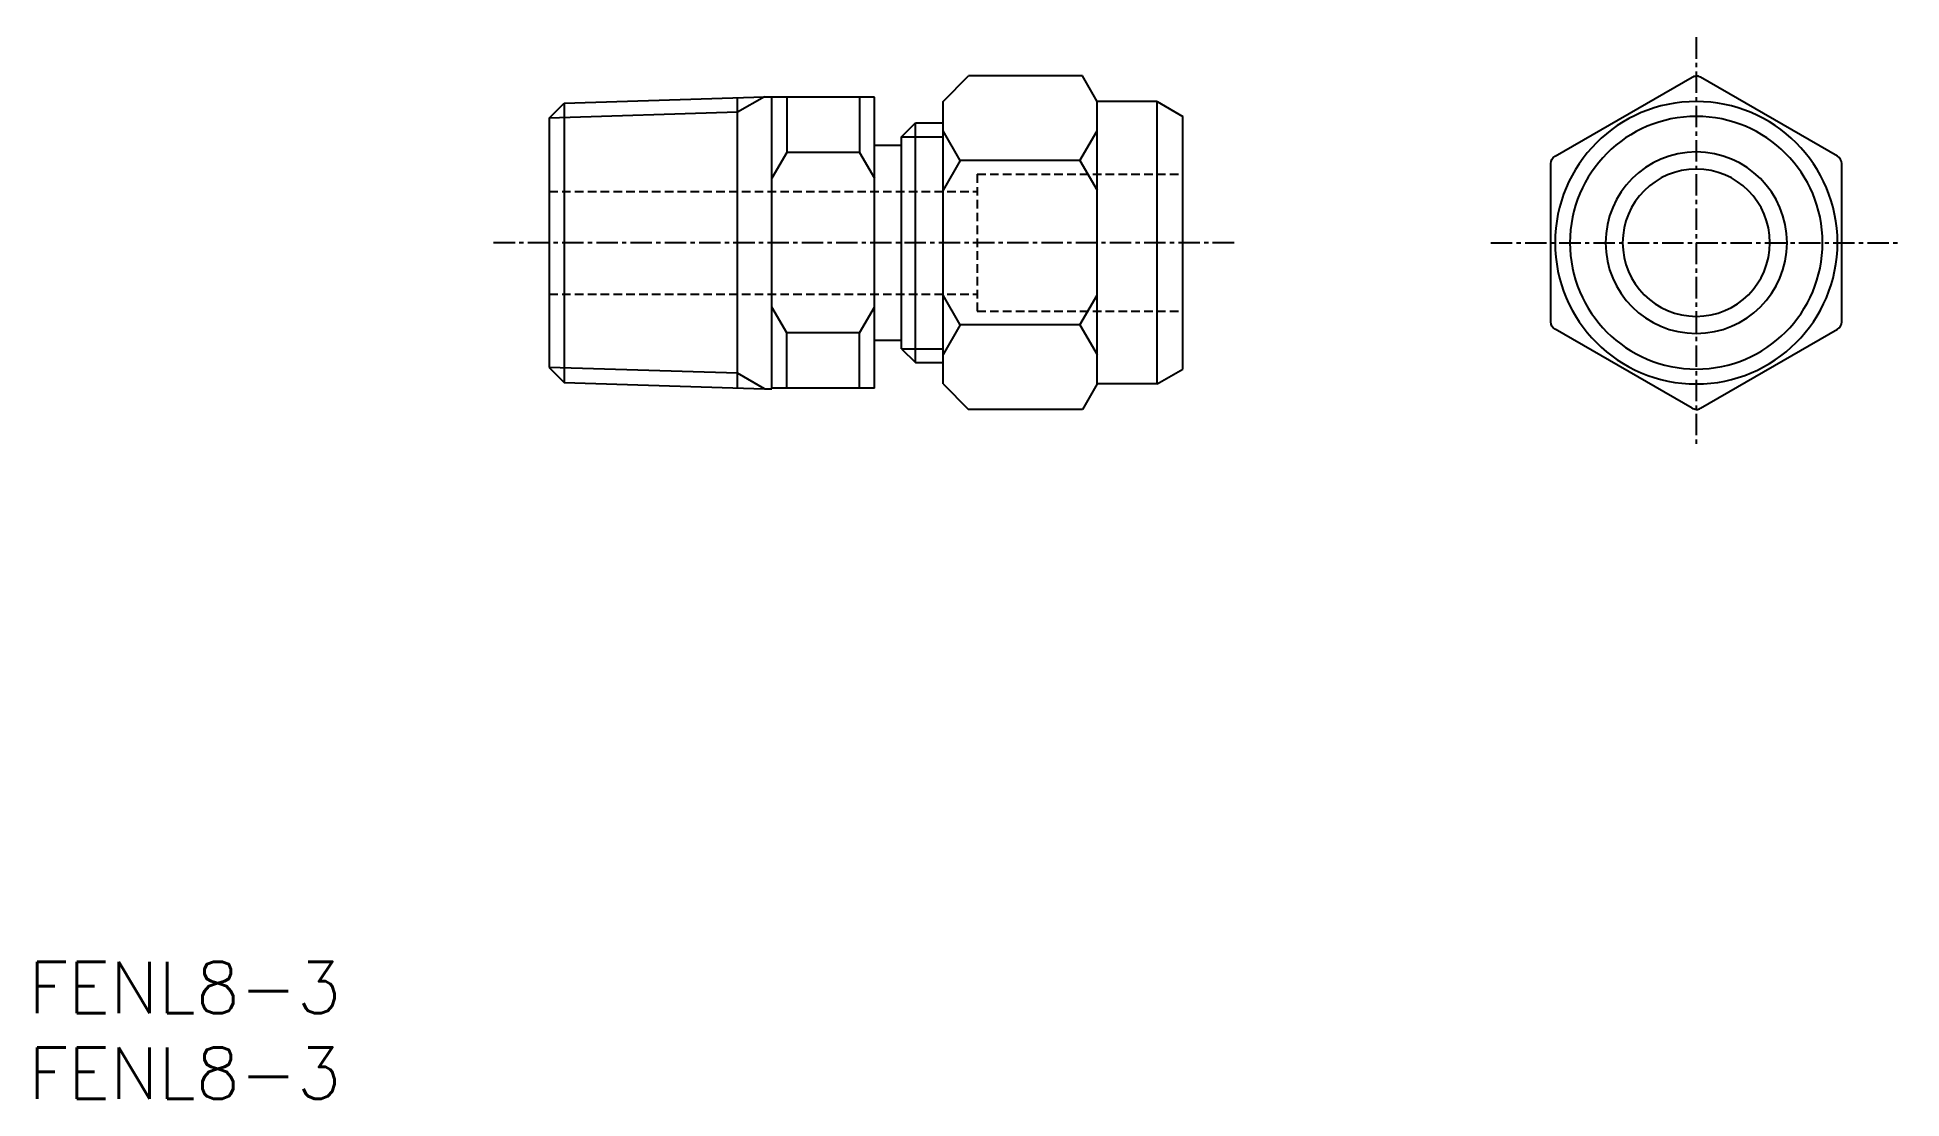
# Model space of a CAD drawing. Extents: x 1 to 109, y 0 to 62.
import ezdxf

# ---------------------------------------------------------------- set-up
doc = ezdxf.new("R2010")
doc.units = 0
doc.linetypes.add('CENTER', pattern=[2, 1.25, -0.25, 0.25, -0.25])
doc.linetypes.add('DASHED', pattern=[0.75, 0.5, -0.25])
doc.layers.get('0').update_dxf_attribs({"linetype": 'CONTINUOUS'})
doc.layers.add('CENTER', color=1, linetype='CENTER')
doc.styles.get("Standard").update_dxf_attribs({"font": 'txt.shx'})

# ---------------------------------------------------------------- blocks, each defined once
blk = doc.blocks.new('*U7')
at = {"color": 7, "linetype": 'CONTINUOUS'}
blk.add_text('FENL8-3', height=3, dxfattribs=at).set_placement((0, 0))
blk = doc.blocks.new('*U8')
at = {"color": 7, "linetype": 'CONTINUOUS'}
blk.add_text('FENL8-3', height=3, dxfattribs=at).set_placement((0, 5))

msp = doc.modelspace()

# ---------------------------------------------------------------- linework, layer by layer
at = {"color": 7, "linetype": 'CONTINUOUS'}
for p, q in [((53.42, 58.25), (54.91, 59.74)), ((61.56, 59.74), (54.91, 59.74)), ((62.42, 58.25), (61.56, 59.74)), ((30.42, 57.28), (31.3, 58.16)), ((31.3, 58.16), (42.99, 58.53)), ((31.3, 58.16), (31.3, 41.84)), ((41.42, 41.52), (41.42, 58.48)), ((42.99, 58.53), (43.42, 58.53)), ((43.42, 41.47), (43.42, 58.53)), ((43.42, 58.53), (43.42, 58.53)), ((49.42, 58.5), (43.42, 58.5)), ((44.29, 58.5), (44.29, 55.27)), ((48.55, 58.5), (48.55, 55.27)), ((49.42, 41.5), (49.42, 58.5)), ((53.42, 41.75), (53.42, 58.25)), ((62.42, 41.75), (62.42, 58.25)), ((65.92, 58.25), (62.42, 58.25)), ((65.92, 41.75), (65.92, 58.25)), ((65.92, 58.25), (67.42, 57.38)), ((30.42, 57.28), (30.42, 42.72)), ((51, 56.19), (51.81, 57)), ((51.81, 57), (53.42, 57)), ((51.81, 43), (51.81, 57)), ((67.42, 42.62), (67.42, 57.38)), ((49.42, 55.7), (51, 55.7)), ((51, 43.81), (51, 56.19)), ((54.42, 54.8), (53.42, 56.53)), ((61.42, 54.8), (62.42, 56.53)), ((44.29, 55.27), (43.42, 53.77)), ((48.55, 55.27), (44.29, 55.27)), ((48.55, 55.27), (49.42, 53.77)), ((54.42, 54.8), (53.42, 53.07)), ((61.42, 54.8), (54.42, 54.8)), ((61.42, 54.8), (62.42, 53.07)), ((54.42, 45.2), (53.42, 46.93)), ((61.42, 45.2), (62.42, 46.93)), ((44.29, 44.73), (43.42, 46.23)), ((48.55, 44.73), (49.42, 46.23)), ((44.29, 41.5), (44.29, 44.73)), ((48.55, 44.73), (44.29, 44.73)), ((48.55, 41.5), (48.55, 44.73)), ((54.42, 45.2), (53.42, 43.47)), ((61.42, 45.2), (54.42, 45.2)), ((61.42, 45.2), (62.42, 43.47)), ((49.42, 44.3), (51, 44.3)), ((51, 43.81), (51.81, 43)), ((30.42, 42.72), (31.3, 41.84)), ((51.81, 43), (53.42, 43)), ((65.92, 41.75), (67.42, 42.62)), ((31.3, 41.84), (42.99, 41.47)), ((42.99, 41.47), (43.42, 41.47)), ((49.42, 41.5), (43.42, 41.5)), ((43.42, 41.47), (43.42, 41.47)), ((53.42, 41.75), (54.91, 40.26)), ((62.42, 41.75), (61.56, 40.26)), ((65.92, 41.75), (62.42, 41.75)), ((61.56, 40.26), (54.91, 40.26))]:
    msp.add_line(p, q, dxfattribs=at)
at = {"color": 3, "linetype": 'CONTINUOUS'}
for p, q in [((42.99, 58.53), (41.42, 57.62)), ((41.42, 57.62), (30.42, 57.28)), ((51, 56.19), (53.42, 56.19)), ((51, 43.81), (53.42, 43.81)), ((41.42, 42.38), (30.42, 42.72)), ((42.99, 41.47), (41.42, 42.38))]:
    msp.add_line(p, q, dxfattribs=at)
at = {"color": 3, "linetype": 'DASHED'}
for p, q in [((55.42, 54), (67.42, 54)), ((55.42, 54), (55.42, 46)), ((30.42, 53), (55.42, 53)), ((30.42, 47), (55.42, 47)), ((55.42, 46), (67.42, 46))]:
    msp.add_line(p, q, dxfattribs=at)
at = {"color": 7, "linetype": 'CONTINUOUS'}
for points in [[(97.42, 40.26, -0.131653), (97.17, 40.33), (89.17, 44.95, -0.267949), (88.92, 45.38), (88.92, 54.62, -0.267949), (89.17, 55.05), (97.17, 59.67, -0.131653), (97.42, 59.74)], [(97.42, 40.26, 0.131653), (97.67, 40.33), (105.67, 44.95, 0.267949), (105.92, 45.38), (105.92, 54.62, 0.267949), (105.67, 55.05), (97.67, 59.67, 0.131653), (97.42, 59.74)]]:
    msp.add_lwpolyline(points, format="xyb", dxfattribs=at)
for radius, start, end in [(8.25, 90, 270), (8.25, 270, 90), (7.38, 90, 270), (7.38, 270, 90), (5.3, 90, 270), (5.3, 270, 90), (4.3, 90, 270), (4.3, 270, 90)]:
    msp.add_arc((97.42, 50), radius, start, end, dxfattribs=at)
at = {"layer": 'CENTER', "color": 1, "linetype": 'CENTER'}
for p, q in [((97.42, 62), (97.42, 38)), ((70.42, 50), (27, 50)), ((85.42, 50), (109.42, 50))]:
    msp.add_line(p, q, dxfattribs=at)

# ---------------------------------------------------------------- block references
at = {"color": 7, "linetype": 'CONTINUOUS'}
for name in ['*U8', '*U7']:
    msp.add_blockref(name, (0, 0), dxfattribs=at)

doc.saveas('drawing.dxf')
